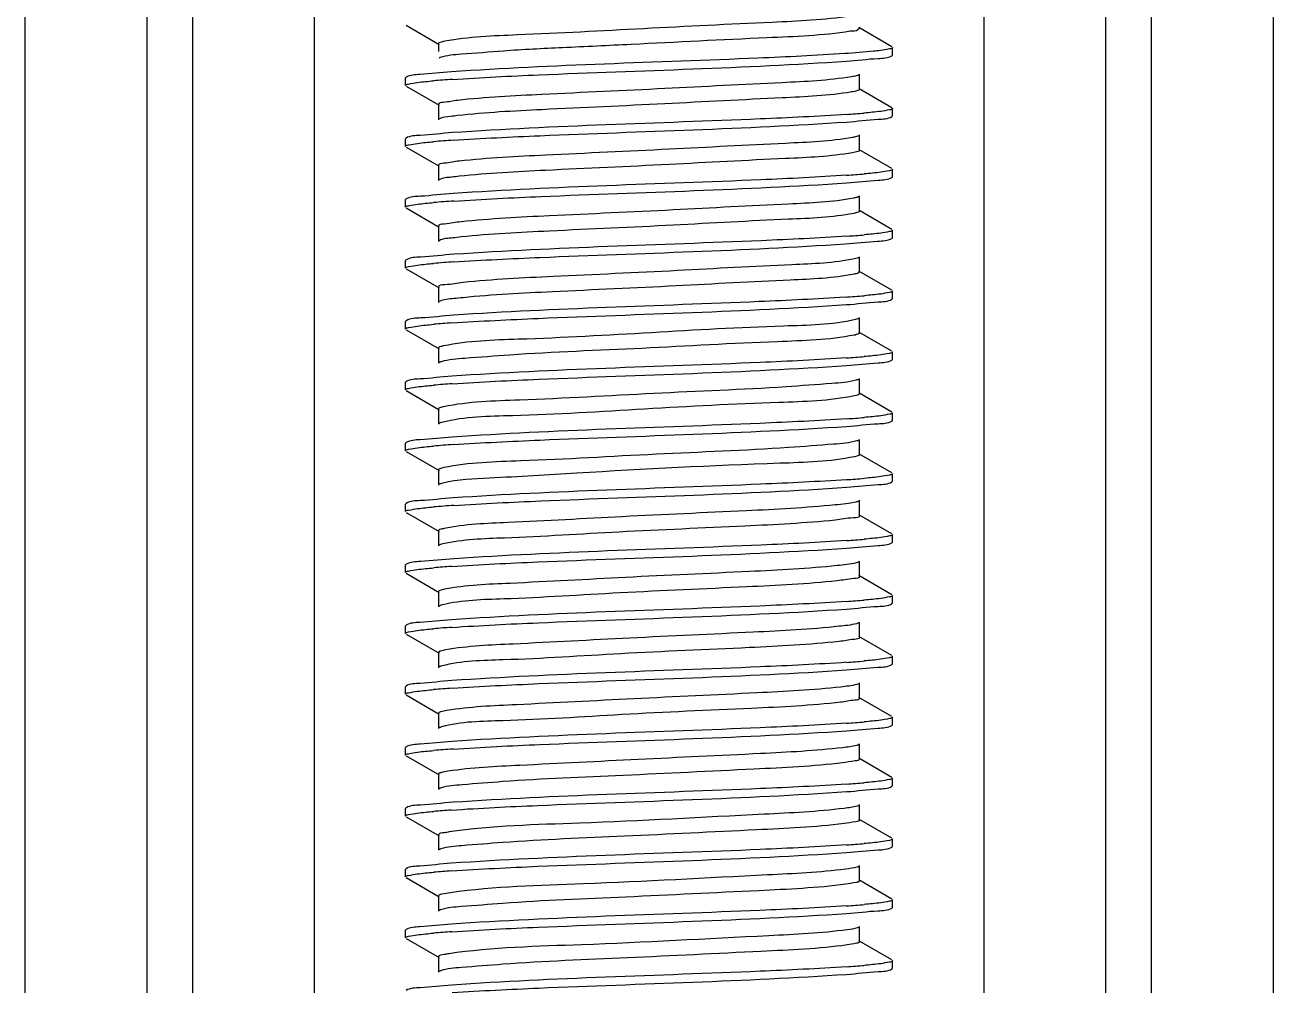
# Model space of a CAD drawing. Extents: x 27938 to 1507990, y 110129 to 923079.
# Drawn here: x 532387.5 to 532875.7, y 342758.2 to 343133.7 of the extents above; entities that cross this region are included whole.
import ezdxf

# ---------------------------------------------------------------- set-up
doc = ezdxf.new("R2010")
doc.units = 0
doc.header["$LTSCALE"] = 1000
doc.header["$MEASUREMENT"] = 0

msp = doc.modelspace()

# ---------------------------------------------------------------- linework, layer by layer
at = {"linetype": 'Continuous'}
for p, q in [((532387.5, 346328.15), (532387.5, 341587.12)), ((532435.13, 346328.15), (532435.13, 341587.12)), ((532452.99, 346328.15), (532452.99, 341587.12)), ((532500.61, 346328.15), (532500.61, 341587.12)), ((532762.55, 346328.15), (532762.55, 341587.12)), ((532810.18, 346328.15), (532810.18, 341587.12)), ((532828.04, 346328.15), (532828.04, 341587.12)), ((532875.66, 346328.15), (532875.66, 341587.12)), ((532536.56, 343133.56), (532549.48, 343126.08)), ((532726.61, 343125.15), (532713.69, 343132.63)), ((532549.22, 343126.38), (532549.22, 343123.37)), ((532726.83, 343121.91), (532726.83, 343124.89)), ((532726.83, 343121.91), (532726.83, 343124.89)), ((532549.91, 343120.91), (532549.48, 343120.72)), ((532726.61, 343121.65), (532726.83, 343121.91)), ((532536.56, 343113.24), (532536.33, 343112.98)), ((532536.33, 343110.01), (532536.33, 343112.98)), ((532536.33, 343110.01), (532536.33, 343112.98)), ((532713.95, 343108.52), (532713.95, 343114.47)), ((532536.56, 343109.74), (532549.48, 343102.26)), ((532713.74, 343108.78), (532726.6, 343101.34)), ((532549.22, 343102.56), (532549.22, 343096.61)), ((532726.83, 343098.1), (532726.83, 343101.08)), ((532726.83, 343098.1), (532726.83, 343101.08)), ((532726.61, 343097.84), (532726.83, 343098.1)), ((532713.95, 343084.7), (532713.95, 343090.66)), ((532536.56, 343089.43), (532536.33, 343089.17)), ((532536.33, 343086.19), (532536.33, 343089.17)), ((532536.33, 343086.19), (532536.33, 343089.17)), ((532536.56, 343085.93), (532549.48, 343078.45)), ((532726.61, 343077.52), (532713.69, 343085.01)), ((532549.22, 343078.75), (532549.22, 343072.8)), ((532726.83, 343074.29), (532726.83, 343077.26)), ((532726.83, 343074.29), (532726.83, 343077.26)), ((532726.61, 343074.03), (532726.83, 343074.29)), ((532713.95, 343060.89), (532713.95, 343066.84)), ((532536.56, 343065.62), (532536.33, 343065.36)), ((532536.33, 343062.38), (532536.33, 343065.36)), ((532536.33, 343062.38), (532536.33, 343065.36)), ((532536.56, 343062.12), (532549.48, 343054.64)), ((532726.61, 343053.71), (532713.69, 343061.19)), ((532549.22, 343054.94), (532549.22, 343048.98)), ((532726.83, 343050.47), (532726.83, 343053.45)), ((532726.83, 343050.47), (532726.83, 343053.45)), ((532726.61, 343050.21), (532726.83, 343050.47)), ((532536.56, 343041.8), (532536.33, 343041.54)), ((532536.33, 343038.57), (532536.33, 343041.54)), ((532536.33, 343038.57), (532536.33, 343041.54)), ((532713.95, 343037.08), (532713.95, 343043.03)), ((532536.56, 343038.31), (532549.48, 343030.82)), ((532726.61, 343029.9), (532713.69, 343037.38)), ((532549.22, 343031.13), (532549.22, 343025.17)), ((532726.83, 343026.66), (532726.83, 343029.64)), ((532726.83, 343026.66), (532726.83, 343029.64)), ((532726.61, 343026.4), (532726.83, 343026.66)), ((532536.56, 343017.99), (532536.33, 343017.73)), ((532536.33, 343014.75), (532536.33, 343017.73)), ((532536.33, 343014.75), (532536.33, 343017.73)), ((532713.95, 343013.27), (532713.95, 343019.22)), ((532536.56, 343014.49), (532549.48, 343007.01)), ((532726.61, 343006.08), (532713.69, 343013.57)), ((532549.22, 343007.31), (532549.22, 343001.36)), ((532726.61, 343002.59), (532726.83, 343002.85)), ((532726.83, 343002.85), (532726.83, 343005.82)), ((532726.83, 343002.85), (532726.83, 343005.82)), ((532536.56, 342994.18), (532536.33, 342993.92)), ((532536.33, 342990.94), (532536.33, 342993.92)), ((532536.33, 342990.94), (532536.33, 342993.92)), ((532713.95, 342989.45), (532713.95, 342995.41)), ((532536.56, 342990.68), (532549.48, 342983.2)), ((532712.66, 342988.78), (532711.91, 342988.61)), ((532726.61, 342982.27), (532713.69, 342989.75)), ((532549.22, 342983.5), (532549.22, 342977.55)), ((532726.61, 342978.77), (532726.83, 342979.03)), ((532726.83, 342979.03), (532726.83, 342982.01)), ((532726.83, 342979.03), (532726.83, 342982.01)), ((532536.56, 342970.37), (532536.33, 342970.1)), ((532536.33, 342967.13), (532536.33, 342970.1)), ((532536.33, 342967.13), (532536.33, 342970.1)), ((532713.95, 342965.64), (532713.95, 342971.59)), ((532536.56, 342966.87), (532549.48, 342959.39)), ((532712.93, 342965.05), (532711.95, 342964.8)), ((532726.61, 342958.46), (532713.69, 342965.94)), ((532549.22, 342959.69), (532549.22, 342953.73)), ((532726.61, 342954.96), (532726.83, 342955.22)), ((532726.83, 342955.22), (532726.83, 342958.2)), ((532726.83, 342955.22), (532726.83, 342958.2)), ((532536.56, 342946.55), (532536.33, 342946.29)), ((532536.33, 342943.32), (532536.33, 342946.29)), ((532536.33, 342943.32), (532536.33, 342946.29)), ((532713.95, 342941.83), (532713.95, 342947.78)), ((532536.56, 342943.05), (532549.48, 342935.57)), ((532726.61, 342934.65), (532713.69, 342942.13)), ((532549.22, 342935.87), (532549.22, 342929.92)), ((532726.83, 342931.41), (532726.83, 342934.39)), ((532726.83, 342931.41), (532726.83, 342934.39)), ((532726.61, 342931.15), (532726.83, 342931.41)), ((532536.56, 342922.74), (532536.33, 342922.48)), ((532536.33, 342919.5), (532536.33, 342922.48)), ((532536.33, 342919.5), (532536.33, 342922.48)), ((532713.95, 342918.01), (532713.95, 342923.97)), ((532536.56, 342919.24), (532549.48, 342911.76)), ((532726.61, 342910.83), (532713.69, 342918.32)), ((532549.22, 342912.06), (532549.22, 342906.11)), ((532726.83, 342907.6), (532726.83, 342910.57)), ((532726.83, 342907.6), (532726.83, 342910.57)), ((532726.61, 342907.34), (532726.83, 342907.6)), ((532713.95, 342894.2), (532713.95, 342900.15)), ((532536.56, 342898.93), (532536.33, 342898.67)), ((532536.33, 342895.69), (532536.33, 342898.67)), ((532536.33, 342895.69), (532536.33, 342898.67)), ((532536.56, 342895.43), (532549.48, 342887.95)), ((532726.61, 342887.02), (532713.69, 342894.5)), ((532549.22, 342888.25), (532549.22, 342882.3)), ((532726.83, 342883.78), (532726.83, 342886.76)), ((532726.83, 342883.78), (532726.83, 342886.76)), ((532726.61, 342883.52), (532726.83, 342883.78)), ((532713.95, 342870.39), (532713.95, 342876.34)), ((532536.56, 342875.11), (532536.33, 342874.85)), ((532536.33, 342871.88), (532536.33, 342874.85)), ((532536.33, 342871.88), (532536.33, 342874.85)), ((532536.56, 342871.62), (532549.48, 342864.13)), ((532726.61, 342863.21), (532713.69, 342870.69)), ((532549.22, 342864.44), (532549.22, 342858.48)), ((532726.83, 342859.97), (532726.83, 342862.95)), ((532726.83, 342859.97), (532726.83, 342862.95)), ((532726.61, 342859.71), (532726.83, 342859.97)), ((532536.56, 342851.3), (532536.33, 342851.04)), ((532713.95, 342846.58), (532713.95, 342852.53)), ((532536.33, 342848.06), (532536.33, 342851.04)), ((532536.33, 342848.06), (532536.33, 342851.04)), ((532536.56, 342847.8), (532549.48, 342840.32)), ((532726.61, 342839.4), (532713.69, 342846.88)), ((532549.22, 342840.62), (532549.22, 342834.67)), ((532726.83, 342836.16), (532726.83, 342839.13)), ((532726.83, 342836.16), (532726.83, 342839.13)), ((532726.61, 342835.9), (532726.83, 342836.16)), ((532536.56, 342827.49), (532536.33, 342827.23)), ((532536.33, 342824.25), (532536.33, 342827.23)), ((532536.33, 342824.25), (532536.33, 342827.23)), ((532713.95, 342822.76), (532713.95, 342828.72)), ((532536.56, 342823.99), (532549.48, 342816.51)), ((532726.61, 342815.58), (532713.69, 342823.06)), ((532549.22, 342816.81), (532549.22, 342810.86)), ((532726.61, 342812.08), (532726.83, 342812.35)), ((532726.83, 342812.35), (532726.83, 342815.32)), ((532726.83, 342812.35), (532726.83, 342815.32)), ((532536.56, 342803.68), (532536.33, 342803.42)), ((532536.33, 342800.44), (532536.33, 342803.42)), ((532536.33, 342800.44), (532536.33, 342803.42)), ((532713.95, 342798.95), (532713.95, 342804.9)), ((532536.56, 342800.18), (532549.48, 342792.7)), ((532726.61, 342791.77), (532713.69, 342799.25)), ((532549.22, 342793), (532549.22, 342787.04)), ((532726.61, 342788.27), (532726.83, 342788.53)), ((532726.83, 342788.53), (532726.83, 342791.51)), ((532726.83, 342788.53), (532726.83, 342791.51)), ((532536.56, 342779.86), (532536.33, 342779.6)), ((532536.33, 342776.63), (532536.33, 342779.6)), ((532536.33, 342776.63), (532536.33, 342779.6)), ((532713.95, 342775.14), (532713.95, 342781.09)), ((532536.56, 342776.37), (532549.48, 342768.88)), ((532726.61, 342767.96), (532713.69, 342775.44)), ((532549.22, 342769.18), (532549.22, 342763.23)), ((532726.61, 342764.46), (532726.83, 342764.72)), ((532726.83, 342764.72), (532726.83, 342767.7)), ((532726.83, 342764.72), (532726.83, 342767.7))]:
    msp.add_line(p, q, dxfattribs=at)
for centre, radius, start, end in [((532582.12, 342698.23), 415.08, 93.7926, 94.8061), ((532681.45, 343507.83), 410.04, 273.8292, 274.8033), ((532582.52, 342669.45), 420.06, 93.7603, 94.8057), ((532681.51, 343483.25), 409.27, 273.8342, 274.8034), ((532582.96, 342640.02), 425.69, 93.7255, 94.8043), ((532681.64, 343457.79), 407.62, 273.8451, 274.8038), ((532582.88, 342617.23), 424.66, 93.7318, 94.8044), ((532680.78, 343444.65), 418.32, 273.7704, 274.8067), ((532581.82, 342606.78), 411.26, 93.8184, 94.8057), ((532708.26, 343029.95), 17.9, 281.5616, 283.1978), ((532681.45, 343412.57), 410.03, 273.8292, 274.8033), ((532582.11, 342579.31), 414.93, 93.7936, 94.8061), ((532681.45, 343388.77), 410.05, 273.8291, 274.8033), ((532582.5, 342550.56), 419.88, 93.7615, 94.8057), ((532681.5, 343364.24), 409.32, 273.8339, 274.8034), ((532582.95, 342521.15), 425.5, 93.7266, 94.8043), ((532681.63, 343338.79), 407.68, 273.8448, 274.8037), ((532581.63, 342513.9), 408.89, 93.8354, 94.8048), ((532681.51, 343316.58), 409.29, 273.8341, 274.8034), ((532581.81, 342487.82), 411.16, 93.8191, 94.8056), ((532681.45, 343293.49), 410.02, 273.8293, 274.8033), ((532582.1, 342460.39), 414.79, 93.7945, 94.8061), ((532681.45, 343269.72), 410.06, 273.829, 274.8033), ((532582.49, 342431.72), 419.66, 93.7629, 94.8058), ((532681.49, 343245.4), 409.55, 273.8325, 274.8033), ((532581.55, 342419.61), 407.91, 93.8435, 94.8035), ((532681.62, 343219.88), 407.83, 273.8438, 274.8035), ((532581.63, 342394.88), 408.84, 93.8358, 94.8047), ((532681.51, 343197.49), 409.26, 273.8343, 274.8034), ((532581.8, 342368.85), 411.06, 93.8198, 94.8056), ((532681.45, 343174.42), 410, 273.8293, 274.8033)]:
    msp.add_arc(centre, radius, start, end, dxfattribs=at)
for points, knots in [([(532710.32, 343137.15), (532700.21, 343135.57), (532673.15, 343134.46), (532629.76, 343132.3), (532587.15, 343129.92), (532561.06, 343129.07), (532551.72, 343127.31)], [0, 0, 0, 0, 0.193342, 0.50965, 0.820575, 1, 1, 1, 1]), ([(532710.32, 343131.2), (532699.55, 343129.51), (532670.87, 343128.44), (532633.36, 343126.45), (532599.01, 343124.83), (532576.77, 343123.78), (532560.93, 343122.34), (532552.51, 343121.84), (532549.91, 343120.91)], [0, 0, 0, 0, 0.203475, 0.533865, 0.701503, 0.845145, 0.948486, 1, 1, 1, 1]), ([(532713.68, 343132.63), (532713.9, 343132.51), (532712.74, 343130.72), (532711.38, 343131.37), (532710.32, 343131.2)], [0, 0, 0, 0, 0.189692, 1, 1, 1, 1]), ([(532551.72, 343127.31), (532551.09, 343127.19), (532550.37, 343127.03), (532549.22, 343126.64), (532549.22, 343126.38)], [0, 0, 0, 0, 0.711587, 1, 1, 1, 1]), ([(532726.83, 343124.89), (532726.83, 343124.45), (532724.51, 343124.17), (532723.34, 343123.85), (532722.17, 343123.7)], [0, 0, 0, 0, 0.271231, 1, 1, 1, 1]), ([(532708.19, 343122.48), (532696.87, 343121.72), (532645.57, 343119.26), (532594.21, 343118.06), (532554.28, 343115.35)], [0, 0, 0, 0, 0.220809, 1, 1, 1, 1]), ([(532722.17, 343123.7), (532721.28, 343123.58), (532716.63, 343123.06), (532711.96, 343122.73), (532708.19, 343122.48)], [0, 0, 0, 0, 0.191038, 1, 1, 1, 1]), ([(532708.83, 343119.54), (532712.94, 343119.82), (532718.71, 343120.62), (532725, 343120.73), (532726.61, 343121.65)], [0, 0, 0, 0, 0.690315, 1, 1, 1, 1]), ([(532554.28, 343115.35), (532550.18, 343115.07), (532544.43, 343114.27), (532538.16, 343114.16), (532536.56, 343113.24)], [0, 0, 0, 0, 0.690276, 1, 1, 1, 1]), ([(532554.67, 343112.4), (532565.96, 343113.16), (532617.35, 343115.63), (532668.8, 343116.82), (532708.83, 343119.54)], [0, 0, 0, 0, 0.220033, 1, 1, 1, 1]), ([(532536.33, 343110.01), (532536.33, 343110.44), (532538.63, 343110.72), (532539.78, 343111.04), (532540.94, 343111.19)], [0, 0, 0, 0, 0.271439, 1, 1, 1, 1]), ([(532710.79, 343113.42), (532701.84, 343111.91), (532677.39, 343110.89), (532637.06, 343108.7), (532594.71, 343106.77), (532567.64, 343105.4), (532556.67, 343104.19)], [0, 0, 0, 0, 0.176416, 0.473758, 0.785535, 1, 1, 1, 1]), ([(532713.68, 343114.17), (532713.36, 343113.98), (532712.38, 343113.71), (532711.41, 343113.52), (532710.79, 343113.42)], [0, 0, 0, 0, 0.372348, 1, 1, 1, 1]), ([(532710.79, 343107.47), (532701.84, 343105.96), (532677.39, 343104.94), (532637.06, 343102.74), (532594.71, 343100.82), (532567.64, 343099.45), (532556.67, 343098.23)], [0, 0, 0, 0, 0.176416, 0.473758, 0.785535, 1, 1, 1, 1]), ([(532713.94, 343108.52), (532713.94, 343108.2), (532712.46, 343107.81), (532711.59, 343107.6), (532710.79, 343107.47)], [0, 0, 0, 0, 0.283117, 1, 1, 1, 1]), ([(532556.67, 343104.19), (532554.8, 343103.98), (532553.02, 343103.44), (532549.22, 343103.25), (532549.22, 343102.56)], [0, 0, 0, 0, 0.732536, 1, 1, 1, 1]), ([(532726.83, 343101.08), (532726.83, 343100.64), (532724.54, 343100.36), (532723.39, 343100.04), (532722.23, 343099.89)], [0, 0, 0, 0, 0.271491, 1, 1, 1, 1]), ([(532556.67, 343098.23), (532555.77, 343098.13), (532553.38, 343097.77), (532550.81, 343097.68), (532549.48, 343096.91)], [0, 0, 0, 0, 0.371201, 1, 1, 1, 1]), ([(532708.83, 343098.71), (532697.6, 343097.94), (532646.21, 343095.47), (532594.76, 343094.26), (532554.67, 343091.56)], [0, 0, 0, 0, 0.218896, 1, 1, 1, 1]), ([(532554.97, 343088.6), (532566.28, 343089.36), (532617.58, 343091.82), (532668.95, 343093.02), (532708.88, 343095.73)], [0, 0, 0, 0, 0.220774, 1, 1, 1, 1]), ([(532708.88, 343095.73), (532712.98, 343096.01), (532718.73, 343096.81), (532725.01, 343096.92), (532726.61, 343097.84)], [0, 0, 0, 0, 0.690269, 1, 1, 1, 1]), ([(532554.67, 343091.56), (532550.48, 343091.28), (532544.6, 343090.46), (532538.19, 343090.37), (532536.56, 343089.43)], [0, 0, 0, 0, 0.690689, 1, 1, 1, 1]), ([(532713.68, 343090.36), (532713.4, 343090.19), (532712.58, 343089.95), (532711.75, 343089.78), (532711.23, 343089.68)], [0, 0, 0, 0, 0.378906, 1, 1, 1, 1]), ([(532536.33, 343086.19), (532536.33, 343086.63), (532538.66, 343086.91), (532539.83, 343087.23), (532541, 343087.38)], [0, 0, 0, 0, 0.271222, 1, 1, 1, 1]), ([(532711.23, 343089.68), (532702.57, 343088.12), (532678.5, 343087.18), (532638.52, 343084.93), (532595.97, 343083.03), (532568.59, 343081.64), (532557.37, 343080.45)], [0, 0, 0, 0, 0.171322, 0.466729, 0.780436, 1, 1, 1, 1]), ([(532711.23, 343083.73), (532702.57, 343082.16), (532678.5, 343081.23), (532638.52, 343078.97), (532595.97, 343077.08), (532568.59, 343075.69), (532557.37, 343074.5)], [0, 0, 0, 0, 0.171322, 0.466729, 0.780436, 1, 1, 1, 1]), ([(532713.94, 343084.7), (532713.94, 343084.42), (532712.69, 343084.03), (532711.92, 343083.85), (532711.23, 343083.73)], [0, 0, 0, 0, 0.286608, 1, 1, 1, 1]), ([(532557.37, 343080.45), (532555.33, 343080.23), (532553.4, 343079.63), (532549.22, 343079.49), (532549.22, 343078.75)], [0, 0, 0, 0, 0.7335, 1, 1, 1, 1]), ([(532726.83, 343077.26), (532726.83, 343076.83), (532724.55, 343076.54), (532723.4, 343076.23), (532722.24, 343076.08)], [0, 0, 0, 0, 0.271533, 1, 1, 1, 1]), ([(532557.37, 343074.5), (532556.38, 343074.39), (532553.77, 343074), (532550.93, 343073.94), (532549.48, 343073.1)], [0, 0, 0, 0, 0.373307, 1, 1, 1, 1]), ([(532708.88, 343074.9), (532697.68, 343074.13), (532646.38, 343071.66), (532595.02, 343070.45), (532554.97, 343067.77)], [0, 0, 0, 0, 0.218489, 1, 1, 1, 1]), ([(532555.3, 343064.81), (532566.64, 343065.57), (532617.87, 343068.02), (532669.15, 343069.21), (532708.97, 343071.93)], [0, 0, 0, 0, 0.221632, 1, 1, 1, 1]), ([(532708.97, 343071.93), (532713.05, 343072.21), (532718.78, 343073), (532725.01, 343073.11), (532726.61, 343074.03)], [0, 0, 0, 0, 0.690169, 1, 1, 1, 1]), ([(532554.97, 343067.77), (532550.71, 343067.48), (532544.73, 343066.65), (532538.22, 343066.57), (532536.56, 343065.62)], [0, 0, 0, 0, 0.690984, 1, 1, 1, 1]), ([(532711.64, 343065.95), (532703.27, 343064.31), (532679.59, 343063.48), (532639.98, 343061.15), (532597.25, 343059.3), (532569.56, 343057.88), (532558.1, 343056.71)], [0, 0, 0, 0, 0.16621, 0.459673, 0.775317, 1, 1, 1, 1]), ([(532713.68, 343066.54), (532713.44, 343066.41), (532712.76, 343066.18), (532712.07, 343066.03), (532711.64, 343065.95)], [0, 0, 0, 0, 0.386574, 1, 1, 1, 1]), ([(532536.33, 343062.38), (532536.33, 343062.83), (532538.7, 343063.1), (532539.89, 343063.43), (532541.08, 343063.58)], [0, 0, 0, 0, 0.270951, 1, 1, 1, 1]), ([(532558.1, 343056.71), (532555.88, 343056.49), (532553.79, 343055.82), (532549.22, 343055.74), (532549.22, 343054.94)], [0, 0, 0, 0, 0.734301, 1, 1, 1, 1]), ([(532711.64, 343059.99), (532703.27, 343058.35), (532679.59, 343057.53), (532639.98, 343055.2), (532597.25, 343053.34), (532569.56, 343051.93), (532558.1, 343050.76)], [0, 0, 0, 0, 0.16621, 0.459673, 0.775317, 1, 1, 1, 1]), ([(532713.94, 343060.89), (532713.94, 343060.65), (532712.9, 343060.26), (532712.22, 343060.11), (532711.64, 343059.99)], [0, 0, 0, 0, 0.29131, 1, 1, 1, 1]), ([(532726.83, 343053.45), (532726.83, 343053.02), (532724.57, 343052.73), (532723.42, 343052.42), (532722.27, 343052.27)], [0, 0, 0, 0, 0.271629, 1, 1, 1, 1]), ([(532558.1, 343050.76), (532557.01, 343050.65), (532554.16, 343050.23), (532551.06, 343050.2), (532549.48, 343049.29)], [0, 0, 0, 0, 0.375224, 1, 1, 1, 1]), ([(532555.24, 343041), (532566.49, 343041.74), (532617.51, 343044.19), (532668.59, 343045.4), (532708.29, 343048.07)], [0, 0, 0, 0, 0.220785, 1, 1, 1, 1]), ([(532708.97, 343051.09), (532697.82, 343050.33), (532646.6, 343047.86), (532595.32, 343046.63), (532555.3, 343043.98)], [0, 0, 0, 0, 0.217929, 1, 1, 1, 1]), ([(532708.29, 343048.07), (532712.53, 343048.35), (532718.48, 343049.18), (532724.96, 343049.26), (532726.61, 343050.21)], [0, 0, 0, 0, 0.690884, 1, 1, 1, 1]), ([(532555.3, 343043.98), (532550.96, 343043.69), (532544.88, 343042.85), (532538.25, 343042.77), (532536.56, 343041.8)], [0, 0, 0, 0, 0.691296, 1, 1, 1, 1]), ([(532712.01, 343042.21), (532703.95, 343040.49), (532680.66, 343039.79), (532641.43, 343037.38), (532598.54, 343035.56), (532570.56, 343034.12), (532558.86, 343032.98)], [0, 0, 0, 0, 0.161077, 0.452585, 0.770175, 1, 1, 1, 1]), ([(532713.68, 343042.73), (532713.48, 343042.61), (532712.92, 343042.42), (532712.36, 343042.28), (532712.01, 343042.21)], [0, 0, 0, 0, 0.395232, 1, 1, 1, 1]), ([(532536.33, 343038.57), (532536.33, 343039.01), (532538.7, 343039.29), (532539.88, 343039.62), (532541.07, 343039.77)], [0, 0, 0, 0, 0.270992, 1, 1, 1, 1]), ([(532713.94, 343037.08), (532713.94, 343036.85), (532712.96, 343036.46), (532712.32, 343036.32), (532711.77, 343036.2)], [0, 0, 0, 0, 0.292957, 1, 1, 1, 1]), ([(532558.86, 343032.98), (532556.46, 343032.74), (532554.2, 343032), (532549.22, 343032), (532549.22, 343031.13)], [0, 0, 0, 0, 0.734958, 1, 1, 1, 1]), ([(532711.77, 343036.2), (532703.57, 343034.56), (532680.21, 343033.76), (532640.96, 343031.42), (532598.27, 343029.59), (532570.48, 343028.16), (532558.86, 343027.02)], [0, 0, 0, 0, 0.163685, 0.455244, 0.771393, 1, 1, 1, 1]), ([(532558.86, 343027.02), (532557.67, 343026.91), (532554.58, 343026.46), (532551.19, 343026.47), (532549.48, 343025.47)], [0, 0, 0, 0, 0.376966, 1, 1, 1, 1]), ([(532708.29, 343027.23), (532697.1, 343026.48), (532646.09, 343024.03), (532595.01, 343022.81), (532555.24, 343020.16)], [0, 0, 0, 0, 0.219586, 1, 1, 1, 1]), ([(532726.83, 343029.64), (532726.83, 343029.2), (532724.53, 343028.92), (532723.36, 343028.6), (532722.2, 343028.45)], [0, 0, 0, 0, 0.271348, 1, 1, 1, 1]), ([(532554.43, 343017.13), (532565.71, 343017.89), (532617.18, 343020.37), (532668.71, 343021.56), (532708.83, 343024.29)], [0, 0, 0, 0, 0.219478, 1, 1, 1, 1]), ([(532708.83, 343024.29), (532712.94, 343024.57), (532718.71, 343025.37), (532725, 343025.48), (532726.61, 343026.4)], [0, 0, 0, 0, 0.690315, 1, 1, 1, 1]), ([(532555.24, 343020.16), (532550.91, 343019.87), (532544.85, 343019.03), (532538.24, 343018.96), (532536.56, 343017.99)], [0, 0, 0, 0, 0.69124, 1, 1, 1, 1]), ([(532712.35, 343018.47), (532703.18, 343016.31), (532676.26, 343015.94), (532632.43, 343013.25), (532588.16, 343010.79), (532560.81, 343010.16), (532551.22, 343008.15)], [0, 0, 0, 0, 0.175128, 0.495203, 0.817983, 1, 1, 1, 1]), ([(532713.68, 343018.92), (532713.52, 343018.82), (532713.07, 343018.66), (532712.62, 343018.54), (532712.35, 343018.47)], [0, 0, 0, 0, 0.405131, 1, 1, 1, 1]), ([(532536.33, 343014.75), (532536.33, 343015.19), (532538.61, 343015.47), (532539.76, 343015.78), (532540.9, 343015.93)], [0, 0, 0, 0, 0.27158, 1, 1, 1, 1]), ([(532711.85, 343012.41), (532702.01, 343010.39), (532674.12, 343009.78), (532629.37, 343006.97), (532588.46, 343005.55), (532562.35, 343003.46), (532553.27, 343002.83), (532550.29, 343001.97)], [0, 0, 0, 0, 0.186078, 0.513276, 0.832943, 0.94246, 1, 1, 1, 1]), ([(532713.94, 343013.27), (532713.94, 343013.08), (532713.26, 343012.73), (532712.76, 343012.61), (532712.35, 343012.52)], [0, 0, 0, 0, 0.304522, 1, 1, 1, 1]), ([(532551.22, 343008.15), (532550.72, 343008.04), (532550.11, 343007.91), (532549.22, 343007.53), (532549.22, 343007.31)], [0, 0, 0, 0, 0.704943, 1, 1, 1, 1]), ([(532708.83, 343003.46), (532697.57, 343002.69), (532646.1, 343000.21), (532594.57, 342999.02), (532554.43, 342996.29)], [0, 0, 0, 0, 0.219133, 1, 1, 1, 1]), ([(532708.83, 343000.48), (532712.94, 343000.76), (532718.71, 343001.56), (532725, 343001.67), (532726.61, 343002.59)], [0, 0, 0, 0, 0.690316, 1, 1, 1, 1]), ([(532726.83, 343005.82), (532726.83, 343005.39), (532724.54, 343005.11), (532723.39, 343004.79), (532722.23, 343004.64)], [0, 0, 0, 0, 0.271492, 1, 1, 1, 1]), ([(532550.29, 343001.97), (532550.13, 343001.92), (532549.85, 343001.84), (532549.59, 343001.72), (532549.48, 343001.66)], [0, 0, 0, 0, 0.573549, 1, 1, 1, 1]), ([(532554.66, 342993.33), (532565.95, 342994.09), (532617.34, 342996.56), (532668.79, 342997.76), (532708.83, 343000.48)], [0, 0, 0, 0, 0.220011, 1, 1, 1, 1]), ([(532554.43, 342996.29), (532550.29, 342996.01), (532544.49, 342995.21), (532538.17, 342995.1), (532536.56, 342994.18)], [0, 0, 0, 0, 0.690447, 1, 1, 1, 1]), ([(532712.66, 342994.74), (532709.54, 342993.92), (532700.29, 342993.23), (532673.98, 342991.22), (532633.15, 342989.76), (532588.64, 342986.96), (532560.99, 342986.36), (532551.27, 342984.35)], [0, 0, 0, 0, 0.059799, 0.170734, 0.490641, 0.815855, 1, 1, 1, 1]), ([(532713.68, 342995.1), (532713.55, 342995.03), (532713.21, 342994.89), (532712.86, 342994.79), (532712.66, 342994.74)], [0, 0, 0, 0, 0.416277, 1, 1, 1, 1]), ([(532536.33, 342990.94), (532536.33, 342991.38), (532538.62, 342991.66), (532539.78, 342991.97), (532540.94, 342992.12)], [0, 0, 0, 0, 0.271445, 1, 1, 1, 1]), ([(532711.91, 342988.61), (532702.22, 342986.59), (532674.64, 342985.95), (532630.1, 342983.53), (532586.34, 342980.69), (532559.53, 342980.52), (532550.57, 342978.23)], [0, 0, 0, 0, 0.183701, 0.508444, 0.82842, 1, 1, 1, 1]), ([(532713.94, 342989.45), (532713.94, 342989.3), (532713.41, 342988.98), (532712.99, 342988.87), (532712.66, 342988.78)], [0, 0, 0, 0, 0.312927, 1, 1, 1, 1]), ([(532551.27, 342984.35), (532550.75, 342984.24), (532550.13, 342984.1), (532549.22, 342983.72), (532549.22, 342983.5)], [0, 0, 0, 0, 0.705397, 1, 1, 1, 1]), ([(532550.57, 342978.23), (532550.35, 342978.18), (532549.98, 342978.07), (532549.62, 342977.93), (532549.48, 342977.85)], [0, 0, 0, 0, 0.586059, 1, 1, 1, 1]), ([(532708.83, 342979.64), (532697.59, 342978.88), (532646.2, 342976.4), (532594.75, 342975.2), (532554.66, 342972.5)], [0, 0, 0, 0, 0.218907, 1, 1, 1, 1]), ([(532708.87, 342976.67), (532712.98, 342976.95), (532718.73, 342977.75), (532725.01, 342977.85), (532726.61, 342978.77)], [0, 0, 0, 0, 0.690272, 1, 1, 1, 1]), ([(532726.83, 342982.01), (532726.83, 342981.58), (532724.54, 342981.29), (532723.39, 342980.98), (532722.23, 342980.83)], [0, 0, 0, 0, 0.271491, 1, 1, 1, 1]), ([(532554.96, 342969.54), (532566.27, 342970.3), (532617.58, 342972.76), (532668.94, 342973.95), (532708.87, 342976.67)], [0, 0, 0, 0, 0.220746, 1, 1, 1, 1]), ([(532536.33, 342967.13), (532536.33, 342967.57), (532538.66, 342967.85), (532539.83, 342968.17), (532541, 342968.32)], [0, 0, 0, 0, 0.271231, 1, 1, 1, 1]), ([(532554.66, 342972.5), (532550.47, 342972.21), (532544.6, 342971.4), (532538.19, 342971.3), (532536.56, 342970.37)], [0, 0, 0, 0, 0.69068, 1, 1, 1, 1]), ([(532712.93, 342971), (532709.98, 342970.13), (532700.94, 342969.51), (532674.89, 342967.41), (532633.97, 342966), (532589.15, 342963.18), (532561.2, 342962.56), (532551.33, 342960.55)], [0, 0, 0, 0, 0.056967, 0.166117, 0.485703, 0.813401, 1, 1, 1, 1]), ([(532713.68, 342971.29), (532713.58, 342971.23), (532713.34, 342971.13), (532713.08, 342971.04), (532712.93, 342971)], [0, 0, 0, 0, 0.42914, 1, 1, 1, 1]), ([(532711.95, 342964.8), (532702.38, 342962.8), (532665.9, 342961.88), (532618.38, 342959.32), (532574.51, 342956.61), (532556.86, 342955.87), (532550.88, 342954.5)], [0, 0, 0, 0, 0.181624, 0.673933, 0.885992, 1, 1, 1, 1]), ([(532713.94, 342965.64), (532713.94, 342965.51), (532713.55, 342965.22), (532713.19, 342965.12), (532712.93, 342965.05)], [0, 0, 0, 0, 0.323936, 1, 1, 1, 1]), ([(532551.33, 342960.55), (532550.8, 342960.44), (532550.17, 342960.29), (532549.22, 342959.91), (532549.22, 342959.69)], [0, 0, 0, 0, 0.706204, 1, 1, 1, 1]), ([(532550.88, 342954.5), (532550.6, 342954.43), (532550.12, 342954.31), (532549.66, 342954.13), (532549.48, 342954.04)], [0, 0, 0, 0, 0.596978, 1, 1, 1, 1]), ([(532708.87, 342955.83), (532697.68, 342955.07), (532646.37, 342952.6), (532595.01, 342951.38), (532554.96, 342948.7)], [0, 0, 0, 0, 0.218507, 1, 1, 1, 1]), ([(532708.97, 342952.86), (532713.05, 342953.14), (532718.78, 342953.93), (532725.01, 342954.05), (532726.61, 342954.96)], [0, 0, 0, 0, 0.690172, 1, 1, 1, 1]), ([(532726.83, 342958.2), (532726.83, 342957.77), (532724.55, 342957.48), (532723.39, 342957.17), (532722.24, 342957.02)], [0, 0, 0, 0, 0.27153, 1, 1, 1, 1]), ([(532555.29, 342945.75), (532566.63, 342946.5), (532617.86, 342948.96), (532669.14, 342950.15), (532708.97, 342952.86)], [0, 0, 0, 0, 0.221603, 1, 1, 1, 1]), ([(532536.33, 342943.32), (532536.33, 342943.76), (532538.7, 342944.04), (532539.89, 342944.37), (532541.08, 342944.52)], [0, 0, 0, 0, 0.27096, 1, 1, 1, 1]), ([(532554.96, 342948.7), (532550.7, 342948.42), (532544.73, 342947.59), (532538.22, 342947.5), (532536.56, 342946.55)], [0, 0, 0, 0, 0.690974, 1, 1, 1, 1]), ([(532704.46, 342945.94), (532692.87, 342944.8), (532665.09, 342943.37), (532622.39, 342941.54), (532583.07, 342939.2), (532559.64, 342938.4), (532551.42, 342936.75)], [0, 0, 0, 0, 0.227856, 0.543944, 0.835881, 1, 1, 1, 1]), ([(532713.68, 342947.48), (532713.35, 342947.29), (532710.29, 342946.47), (532707.19, 342946.21), (532704.46, 342945.94)], [0, 0, 0, 0, 0.122489, 1, 1, 1, 1]), ([(532704.46, 342939.99), (532692.69, 342938.83), (532664.5, 342937.38), (532621.33, 342935.59), (532582.06, 342933.06), (532558.79, 342932.5), (532550.89, 342930.68)], [0, 0, 0, 0, 0.230632, 0.550008, 0.84183, 1, 1, 1, 1]), ([(532713.94, 342941.83), (532713.95, 342940.97), (532709.05, 342940.95), (532706.83, 342940.22), (532704.46, 342939.99)], [0, 0, 0, 0, 0.265163, 1, 1, 1, 1]), ([(532551.42, 342936.75), (532550.86, 342936.64), (532550.21, 342936.49), (532549.23, 342936.11), (532549.22, 342935.87)], [0, 0, 0, 0, 0.707279, 1, 1, 1, 1]), ([(532726.83, 342934.39), (532726.83, 342933.96), (532724.57, 342933.67), (532723.42, 342933.36), (532722.27, 342933.21)], [0, 0, 0, 0, 0.271626, 1, 1, 1, 1]), ([(532550.89, 342930.68), (532550.6, 342930.62), (532550.12, 342930.49), (532549.66, 342930.32), (532549.48, 342930.22)], [0, 0, 0, 0, 0.596953, 1, 1, 1, 1]), ([(532708.97, 342932.03), (532697.82, 342931.27), (532646.59, 342928.8), (532595.31, 342927.57), (532555.29, 342924.91)], [0, 0, 0, 0, 0.217948, 1, 1, 1, 1]), ([(532708.87, 342929.04), (532712.98, 342929.32), (532718.73, 342930.12), (532725.01, 342930.23), (532726.61, 342931.15)], [0, 0, 0, 0, 0.69027, 1, 1, 1, 1]), ([(532555.29, 342924.91), (532550.95, 342924.62), (532544.88, 342923.78), (532538.24, 342923.71), (532536.56, 342922.74)], [0, 0, 0, 0, 0.691286, 1, 1, 1, 1]), ([(532554.28, 342921.87), (532565.56, 342922.64), (532617.09, 342925.12), (532668.69, 342926.31), (532708.87, 342929.04)], [0, 0, 0, 0, 0.219156, 1, 1, 1, 1]), ([(532536.33, 342919.5), (532536.33, 342919.93), (532538.6, 342920.22), (532539.75, 342920.53), (532540.89, 342920.68)], [0, 0, 0, 0, 0.271632, 1, 1, 1, 1]), ([(532705.21, 342922.21), (532693.8, 342921.04), (532666.18, 342919.62), (532623.48, 342917.76), (532583.79, 342915.45), (532560.03, 342914.6), (532551.61, 342912.98)], [0, 0, 0, 0, 0.223654, 0.53891, 0.832763, 1, 1, 1, 1]), ([(532713.68, 342923.67), (532713.37, 342923.49), (532710.57, 342922.71), (532707.72, 342922.46), (532705.21, 342922.21)], [0, 0, 0, 0, 0.124444, 1, 1, 1, 1]), ([(532705.21, 342916.25), (532693.48, 342915.05), (532665.13, 342913.6), (532621.59, 342911.82), (532582, 342909.17), (532558.52, 342908.76), (532550.67, 342906.82)], [0, 0, 0, 0, 0.228548, 0.5497, 0.843389, 1, 1, 1, 1]), ([(532713.94, 342918.01), (532713.95, 342917.22), (532709.45, 342917.13), (532707.39, 342916.48), (532705.21, 342916.25)], [0, 0, 0, 0, 0.265626, 1, 1, 1, 1]), ([(532551.61, 342912.98), (532551, 342912.86), (532550.31, 342912.7), (532549.23, 342912.31), (532549.22, 342912.06)], [0, 0, 0, 0, 0.709708, 1, 1, 1, 1]), ([(532726.83, 342910.57), (532726.83, 342910.14), (532724.55, 342909.85), (532723.39, 342909.54), (532722.24, 342909.39)], [0, 0, 0, 0, 0.27153, 1, 1, 1, 1]), ([(532550.67, 342906.82), (532550.43, 342906.76), (532550.03, 342906.65), (532549.63, 342906.5), (532549.48, 342906.41)], [0, 0, 0, 0, 0.589537, 1, 1, 1, 1]), ([(532708.87, 342908.21), (532697.59, 342907.44), (532646.06, 342904.96), (532594.47, 342903.77), (532554.28, 342901.03)], [0, 0, 0, 0, 0.219182, 1, 1, 1, 1]), ([(532554.43, 342898.06), (532565.71, 342898.83), (532617.18, 342901.31), (532668.71, 342902.5), (532708.83, 342905.23)], [0, 0, 0, 0, 0.219464, 1, 1, 1, 1]), ([(532708.83, 342905.23), (532712.95, 342905.51), (532718.71, 342906.31), (532725, 342906.41), (532726.61, 342907.34)], [0, 0, 0, 0, 0.690315, 1, 1, 1, 1]), ([(532554.28, 342901.03), (532550.18, 342900.75), (532544.43, 342899.96), (532538.16, 342899.85), (532536.56, 342898.93)], [0, 0, 0, 0, 0.690282, 1, 1, 1, 1]), ([(532536.33, 342895.69), (532536.33, 342896.12), (532538.6, 342896.41), (532539.76, 342896.72), (532540.9, 342896.87)], [0, 0, 0, 0, 0.271583, 1, 1, 1, 1]), ([(532705.94, 342898.47), (532694.77, 342897.27), (532667.45, 342895.89), (532624.94, 342893.99), (532584.88, 342891.75), (532560.74, 342890.79), (532552.02, 342889.24)], [0, 0, 0, 0, 0.218541, 0.53186, 0.827656, 1, 1, 1, 1]), ([(532713.69, 342899.85), (532713.4, 342899.69), (532710.84, 342898.95), (532708.22, 342898.71), (532705.94, 342898.47)], [0, 0, 0, 0, 0.126922, 1, 1, 1, 1]), ([(532705.94, 342892.52), (532694.26, 342891.27), (532665.79, 342889.83), (532621.93, 342888.05), (532582.02, 342885.27), (532558.31, 342885.01), (532550.5, 342882.96)], [0, 0, 0, 0, 0.226203, 0.548928, 0.844544, 1, 1, 1, 1]), ([(532713.94, 342894.2), (532713.95, 342893.47), (532709.85, 342893.32), (532707.94, 342892.73), (532705.94, 342892.52)], [0, 0, 0, 0, 0.26668, 1, 1, 1, 1]), ([(532552.02, 342889.24), (532551.31, 342889.11), (532550.53, 342888.93), (532549.23, 342888.54), (532549.22, 342888.25)], [0, 0, 0, 0, 0.71423, 1, 1, 1, 1]), ([(532726.83, 342886.76), (532726.83, 342886.33), (532724.54, 342886.04), (532723.39, 342885.73), (532722.23, 342885.58)], [0, 0, 0, 0, 0.271492, 1, 1, 1, 1]), ([(532550.5, 342882.96), (532550.3, 342882.91), (532549.95, 342882.81), (532549.62, 342882.67), (532549.48, 342882.6)], [0, 0, 0, 0, 0.582774, 1, 1, 1, 1]), ([(532708.83, 342884.39), (532697.57, 342883.63), (532646.1, 342881.15), (532594.57, 342879.95), (532554.43, 342877.23)], [0, 0, 0, 0, 0.219137, 1, 1, 1, 1]), ([(532554.65, 342874.27), (532565.94, 342875.03), (532617.34, 342877.5), (532668.79, 342878.69), (532708.83, 342881.41)], [0, 0, 0, 0, 0.21999, 1, 1, 1, 1]), ([(532708.83, 342881.41), (532712.94, 342881.69), (532718.71, 342882.49), (532725, 342882.6), (532726.61, 342883.52)], [0, 0, 0, 0, 0.690317, 1, 1, 1, 1]), ([(532554.43, 342877.23), (532550.29, 342876.95), (532544.49, 342876.14), (532538.17, 342876.04), (532536.56, 342875.11)], [0, 0, 0, 0, 0.69044, 1, 1, 1, 1]), ([(532713.69, 342876.04), (532713.42, 342875.89), (532711.09, 342875.19), (532708.71, 342874.97), (532706.64, 342874.73)], [0, 0, 0, 0, 0.129402, 1, 1, 1, 1]), ([(532536.33, 342871.88), (532536.33, 342872.31), (532538.62, 342872.6), (532539.78, 342872.91), (532540.94, 342873.06)], [0, 0, 0, 0, 0.27145, 1, 1, 1, 1]), ([(532706.64, 342874.73), (532695.72, 342873.51), (532668.71, 342872.15), (532626.4, 342870.22), (532586, 342868.03), (532561.48, 342867), (532552.46, 342865.5)], [0, 0, 0, 0, 0.213445, 0.524835, 0.822565, 1, 1, 1, 1]), ([(532706.64, 342868.78), (532695.04, 342867.48), (532666.47, 342866.06), (532622.32, 342864.28), (532582.09, 342861.38), (532558.14, 342861.27), (532550.37, 342859.11)], [0, 0, 0, 0, 0.223629, 0.547758, 0.845359, 1, 1, 1, 1]), ([(532713.94, 342870.39), (532713.95, 342869.72), (532710.22, 342869.51), (532708.47, 342868.98), (532706.64, 342868.78)], [0, 0, 0, 0, 0.267679, 1, 1, 1, 1]), ([(532552.46, 342865.5), (532551.65, 342865.37), (532550.76, 342865.16), (532549.22, 342864.76), (532549.22, 342864.44)], [0, 0, 0, 0, 0.717972, 1, 1, 1, 1]), ([(532726.83, 342862.95), (532726.83, 342862.51), (532724.54, 342862.23), (532723.39, 342861.91), (532722.23, 342861.76)], [0, 0, 0, 0, 0.27149, 1, 1, 1, 1]), ([(532550.37, 342859.11), (532550.19, 342859.07), (532549.89, 342858.97), (532549.6, 342858.85), (532549.48, 342858.78)], [0, 0, 0, 0, 0.576628, 1, 1, 1, 1]), ([(532708.83, 342860.58), (532697.59, 342859.81), (532646.2, 342857.34), (532594.74, 342856.14), (532554.65, 342853.43)], [0, 0, 0, 0, 0.218917, 1, 1, 1, 1]), ([(532554.95, 342850.47), (532566.26, 342851.23), (532617.56, 342853.69), (532668.93, 342854.89), (532708.86, 342857.6)], [0, 0, 0, 0, 0.220703, 1, 1, 1, 1]), ([(532708.86, 342857.6), (532712.97, 342857.88), (532718.73, 342858.68), (532725, 342858.79), (532726.61, 342859.71)], [0, 0, 0, 0, 0.690284, 1, 1, 1, 1]), ([(532554.65, 342853.43), (532550.46, 342853.15), (532544.59, 342852.33), (532538.19, 342852.24), (532536.56, 342851.3)], [0, 0, 0, 0, 0.690671, 1, 1, 1, 1]), ([(532713.69, 342852.23), (532713.44, 342852.08), (532711.34, 342851.43), (532709.18, 342851.22), (532707.31, 342851)], [0, 0, 0, 0, 0.132064, 1, 1, 1, 1]), ([(532536.33, 342848.06), (532536.33, 342848.5), (532538.66, 342848.79), (532539.83, 342849.1), (532541, 342849.26)], [0, 0, 0, 0, 0.271241, 1, 1, 1, 1]), ([(532707.31, 342851), (532696.64, 342849.75), (532669.95, 342848.41), (532627.86, 342846.45), (532587.13, 342844.32), (532562.24, 342843.21), (532552.94, 342841.77)], [0, 0, 0, 0, 0.208365, 0.51783, 0.817489, 1, 1, 1, 1]), ([(532713.94, 342846.58), (532713.95, 342845.96), (532710.58, 342845.71), (532708.97, 342845.24), (532707.31, 342845.04)], [0, 0, 0, 0, 0.268865, 1, 1, 1, 1]), ([(532552.94, 342841.77), (532552.01, 342841.62), (532551.01, 342841.38), (532549.22, 342840.99), (532549.22, 342840.62)], [0, 0, 0, 0, 0.721099, 1, 1, 1, 1]), ([(532707.31, 342845.04), (532695.8, 342843.7), (532667.14, 342842.36), (532622.86, 342840.13), (532584.74, 342838.62), (532561.08, 342836.68), (532552.94, 342836.05), (532550.25, 342835.27)], [0, 0, 0, 0, 0.220836, 0.546198, 0.845814, 0.946671, 1, 1, 1, 1]), ([(532708.86, 342836.77), (532697.66, 342836.01), (532646.36, 342833.53), (532594.99, 342832.32), (532554.95, 342829.64)], [0, 0, 0, 0, 0.218549, 1, 1, 1, 1]), ([(532726.83, 342839.13), (532726.83, 342838.7), (532724.55, 342838.42), (532723.39, 342838.1), (532722.24, 342837.95)], [0, 0, 0, 0, 0.271512, 1, 1, 1, 1]), ([(532550.25, 342835.27), (532550.1, 342835.23), (532549.84, 342835.14), (532549.59, 342835.03), (532549.48, 342834.97)], [0, 0, 0, 0, 0.571059, 1, 1, 1, 1]), ([(532554.21, 342826.61), (532565.5, 342827.38), (532617.08, 342829.87), (532668.73, 342831.05), (532708.96, 342833.8)], [0, 0, 0, 0, 0.219066, 1, 1, 1, 1]), ([(532708.96, 342833.8), (532713.04, 342834.08), (532718.77, 342834.87), (532725.01, 342834.98), (532726.61, 342835.9)], [0, 0, 0, 0, 0.69018, 1, 1, 1, 1]), ([(532554.95, 342829.64), (532550.69, 342829.35), (532544.72, 342828.53), (532538.22, 342828.44), (532536.56, 342827.49)], [0, 0, 0, 0, 0.690961, 1, 1, 1, 1]), ([(532707.94, 342827.26), (532697.53, 342825.98), (532662.97, 342824.33), (532611.54, 342821.41), (532570.31, 342820.48), (532553.45, 342818.03)], [0, 0, 0, 0, 0.2033, 0.669699, 1, 1, 1, 1]), ([(532713.69, 342828.42), (532713.46, 342828.28), (532711.58, 342827.68), (532709.62, 342827.47), (532707.94, 342827.26)], [0, 0, 0, 0, 0.134759, 1, 1, 1, 1]), ([(532536.33, 342824.25), (532536.33, 342824.68), (532538.61, 342824.97), (532539.76, 342825.28), (532540.9, 342825.43)], [0, 0, 0, 0, 0.271599, 1, 1, 1, 1]), ([(532713.94, 342822.76), (532713.95, 342822.2), (532710.92, 342821.91), (532709.45, 342821.49), (532707.94, 342821.31)], [0, 0, 0, 0, 0.269913, 1, 1, 1, 1]), ([(532553.45, 342818.03), (532552.83, 342817.94), (532551.64, 342817.6), (532549.23, 342817.66), (532549.22, 342816.81)], [0, 0, 0, 0, 0.421563, 1, 1, 1, 1]), ([(532707.94, 342821.31), (532696.54, 342819.91), (532667.84, 342818.6), (532623.34, 342816.33), (532584.85, 342814.83), (532561, 342812.85), (532552.82, 342812.24), (532550.16, 342811.43)], [0, 0, 0, 0, 0.21788, 0.544381, 0.846087, 0.947243, 1, 1, 1, 1]), ([(532708.96, 342812.96), (532697.68, 342812.19), (532646.09, 342809.71), (532594.44, 342808.52), (532554.21, 342805.78)], [0, 0, 0, 0, 0.219044, 1, 1, 1, 1]), ([(532708.88, 342809.98), (532712.98, 342810.26), (532718.73, 342811.06), (532725.01, 342811.17), (532726.61, 342812.08)], [0, 0, 0, 0, 0.690268, 1, 1, 1, 1]), ([(532726.83, 342815.32), (532726.83, 342814.89), (532724.56, 342814.6), (532723.41, 342814.29), (532722.26, 342814.14)], [0, 0, 0, 0, 0.271607, 1, 1, 1, 1]), ([(532550.16, 342811.43), (532550.03, 342811.39), (532549.8, 342811.31), (532549.58, 342811.21), (532549.48, 342811.16)], [0, 0, 0, 0, 0.566019, 1, 1, 1, 1]), ([(532554.28, 342802.8), (532565.56, 342803.57), (532617.09, 342806.05), (532668.69, 342807.24), (532708.88, 342809.98)], [0, 0, 0, 0, 0.21915, 1, 1, 1, 1]), ([(532554.21, 342805.78), (532550.12, 342805.5), (532544.4, 342804.7), (532538.15, 342804.59), (532536.56, 342803.68)], [0, 0, 0, 0, 0.690198, 1, 1, 1, 1]), ([(532708.55, 342803.52), (532698.4, 342802.21), (532664.15, 342800.59), (532612.7, 342797.69), (532571.21, 342796.66), (532553.99, 342794.29)], [0, 0, 0, 0, 0.198237, 0.663206, 1, 1, 1, 1]), ([(532713.68, 342804.6), (532713.47, 342804.48), (532711.8, 342803.92), (532710.05, 342803.72), (532708.55, 342803.52)], [0, 0, 0, 0, 0.138038, 1, 1, 1, 1]), ([(532536.33, 342800.44), (532536.33, 342800.87), (532538.6, 342801.16), (532539.75, 342801.47), (532540.89, 342801.62)], [0, 0, 0, 0, 0.271633, 1, 1, 1, 1]), ([(532708.55, 342797.57), (532697.27, 342796.11), (532668.54, 342794.85), (532623.86, 342792.52), (532585, 342791.05), (532560.95, 342789.01), (532552.72, 342788.43), (532550.09, 342787.59)], [0, 0, 0, 0, 0.214764, 0.542299, 0.846146, 0.94769, 1, 1, 1, 1]), ([(532713.95, 342798.95), (532713.95, 342798.44), (532711.25, 342798.12), (532709.9, 342797.75), (532708.55, 342797.57)], [0, 0, 0, 0, 0.271897, 1, 1, 1, 1]), ([(532553.99, 342794.29), (532552.79, 342794.13), (532551.57, 342793.81), (532549.22, 342793.45), (532549.22, 342793)], [0, 0, 0, 0, 0.725984, 1, 1, 1, 1]), ([(532708.88, 342789.14), (532697.59, 342788.38), (532646.06, 342785.89), (532594.47, 342784.7), (532554.28, 342781.97)], [0, 0, 0, 0, 0.21918, 1, 1, 1, 1]), ([(532708.83, 342786.16), (532712.95, 342786.44), (532718.71, 342787.24), (532725, 342787.35), (532726.61, 342788.27)], [0, 0, 0, 0, 0.690314, 1, 1, 1, 1]), ([(532726.83, 342791.51), (532726.83, 342791.08), (532724.55, 342790.79), (532723.39, 342790.48), (532722.24, 342790.33)], [0, 0, 0, 0, 0.271532, 1, 1, 1, 1]), ([(532550.09, 342787.59), (532549.97, 342787.56), (532549.76, 342787.48), (532549.57, 342787.39), (532549.48, 342787.35)], [0, 0, 0, 0, 0.561464, 1, 1, 1, 1]), ([(532554.42, 342779), (532565.7, 342779.77), (532617.17, 342782.24), (532668.71, 342783.44), (532708.83, 342786.16)], [0, 0, 0, 0, 0.21945, 1, 1, 1, 1]), ([(532554.28, 342781.97), (532550.18, 342781.69), (532544.43, 342780.89), (532538.16, 342780.78), (532536.56, 342779.86)], [0, 0, 0, 0, 0.690278, 1, 1, 1, 1]), ([(532709.12, 342779.79), (532698.98, 342778.4), (532664.27, 342776.83), (532612.4, 342773.76), (532570.44, 342772.94), (532553.25, 342770.38)], [0, 0, 0, 0, 0.196711, 0.666198, 1, 1, 1, 1]), ([(532713.68, 342780.79), (532713.49, 342780.68), (532712.01, 342780.16), (532710.45, 342779.97), (532709.12, 342779.79)], [0, 0, 0, 0, 0.141415, 1, 1, 1, 1]), ([(532536.33, 342776.63), (532536.33, 342777.06), (532538.6, 342777.34), (532539.76, 342777.66), (532540.9, 342777.8)], [0, 0, 0, 0, 0.271586, 1, 1, 1, 1]), ([(532709.12, 342773.83), (532697.98, 342772.31), (532669.25, 342771.1), (532624.4, 342768.71), (532585.17, 342767.27), (532560.92, 342765.18), (532552.64, 342764.63), (532550.02, 342763.76)], [0, 0, 0, 0, 0.2115, 0.539982, 0.846021, 0.948031, 1, 1, 1, 1]), ([(532713.95, 342775.14), (532713.95, 342774.68), (532711.56, 342774.32), (532710.33, 342774), (532709.12, 342773.83)], [0, 0, 0, 0, 0.273799, 1, 1, 1, 1]), ([(532553.25, 342770.38), (532552.67, 342770.29), (532551.53, 342769.96), (532549.22, 342770), (532549.22, 342769.18)], [0, 0, 0, 0, 0.420896, 1, 1, 1, 1]), ([(532550.02, 342763.76), (532549.92, 342763.72), (532549.73, 342763.66), (532549.56, 342763.58), (532549.48, 342763.53)], [0, 0, 0, 0, 0.557348, 1, 1, 1, 1]), ([(532708.83, 342765.33), (532697.57, 342764.56), (532646.1, 342762.08), (532594.56, 342760.89), (532554.42, 342758.16)], [0, 0, 0, 0, 0.219141, 1, 1, 1, 1]), ([(532708.83, 342762.35), (532712.94, 342762.63), (532718.71, 342763.43), (532725, 342763.54), (532726.61, 342764.46)], [0, 0, 0, 0, 0.690317, 1, 1, 1, 1]), ([(532726.83, 342767.7), (532726.83, 342767.26), (532724.54, 342766.98), (532723.39, 342766.66), (532722.23, 342766.51)], [0, 0, 0, 0, 0.271493, 1, 1, 1, 1]), ([(532554.64, 342755.2), (532565.93, 342755.96), (532617.33, 342758.44), (532668.79, 342759.63), (532708.83, 342762.35)], [0, 0, 0, 0, 0.21997, 1, 1, 1, 1]), ([(532554.42, 342758.16), (532550.29, 342757.88), (532544.49, 342757.08), (532538.17, 342756.98), (532536.56, 342756.05)], [0, 0, 0, 0, 0.690434, 1, 1, 1, 1])]:
    msp.add_open_spline(points, degree=3, knots=knots, dxfattribs=at)
for points in [[(532540.94, 343111.19), (532543.07, 343111.46), (532545.21, 343111.66), (532547.35, 343111.85)], [(532722.23, 343099.89), (532720.09, 343099.61), (532717.93, 343099.41), (532715.78, 343099.23)], [(532541, 343087.38), (532543.1, 343087.65), (532545.22, 343087.85), (532547.33, 343088.03)], [(532722.24, 343076.08), (532720.1, 343075.8), (532717.94, 343075.6), (532715.78, 343075.42)], [(532541.08, 343063.58), (532543.15, 343063.85), (532545.23, 343064.04), (532547.31, 343064.22)], [(532722.27, 343052.27), (532720.11, 343051.99), (532717.94, 343051.79), (532715.77, 343051.61)], [(532541.07, 343039.77), (532543.15, 343040.03), (532545.23, 343040.23), (532547.31, 343040.4)], [(532722.2, 343028.45), (532720.09, 343028.18), (532717.96, 343027.98), (532715.84, 343027.8)], [(532540.9, 343015.93), (532543.05, 343016.21), (532545.21, 343016.41), (532547.37, 343016.6)], [(532722.23, 343004.64), (532720.09, 343004.36), (532717.93, 343004.16), (532715.78, 343003.98)], [(532540.94, 342992.12), (532543.07, 342992.4), (532545.21, 342992.6), (532547.35, 342992.78)], [(532722.23, 342980.83), (532720.09, 342980.55), (532717.93, 342980.35), (532715.78, 342980.17)], [(532541, 342968.32), (532543.1, 342968.59), (532545.22, 342968.79), (532547.33, 342968.97)], [(532722.24, 342957.02), (532720.09, 342956.74), (532717.94, 342956.54), (532715.78, 342956.35)], [(532541.08, 342944.52), (532543.15, 342944.78), (532545.23, 342944.98), (532547.31, 342945.15)], [(532722.27, 342933.21), (532720.11, 342932.93), (532717.94, 342932.73), (532715.77, 342932.54)], [(532540.89, 342920.68), (532543.05, 342920.96), (532545.21, 342921.16), (532547.38, 342921.35)], [(532722.24, 342909.39), (532720.09, 342909.11), (532717.94, 342908.91), (532715.78, 342908.73)], [(532540.9, 342896.87), (532543.05, 342897.15), (532545.21, 342897.35), (532547.37, 342897.53)], [(532722.23, 342885.58), (532720.09, 342885.3), (532717.93, 342885.1), (532715.78, 342884.92)], [(532540.94, 342873.06), (532543.07, 342873.34), (532545.21, 342873.54), (532547.35, 342873.72)], [(532722.23, 342861.76), (532720.09, 342861.49), (532717.93, 342861.29), (532715.78, 342861.1)], [(532541, 342849.26), (532543.1, 342849.53), (532545.21, 342849.72), (532547.33, 342849.9)], [(532722.24, 342837.95), (532720.09, 342837.67), (532717.93, 342837.47), (532715.78, 342837.29)], [(532540.9, 342825.43), (532543.06, 342825.71), (532545.23, 342825.91), (532547.39, 342826.1)], [(532722.26, 342814.14), (532720.11, 342813.86), (532717.94, 342813.66), (532715.77, 342813.48)], [(532540.89, 342801.62), (532543.05, 342801.9), (532545.22, 342802.1), (532547.38, 342802.28)], [(532722.24, 342790.33), (532720.09, 342790.05), (532717.94, 342789.85), (532715.78, 342789.66)], [(532540.9, 342777.8), (532543.05, 342778.08), (532545.21, 342778.28), (532547.37, 342778.47)], [(532722.23, 342766.51), (532720.09, 342766.24), (532717.93, 342766.04), (532715.78, 342765.85)]]:
    msp.add_open_spline(points, degree=3, dxfattribs=at)

doc.saveas('drawing.dxf')
